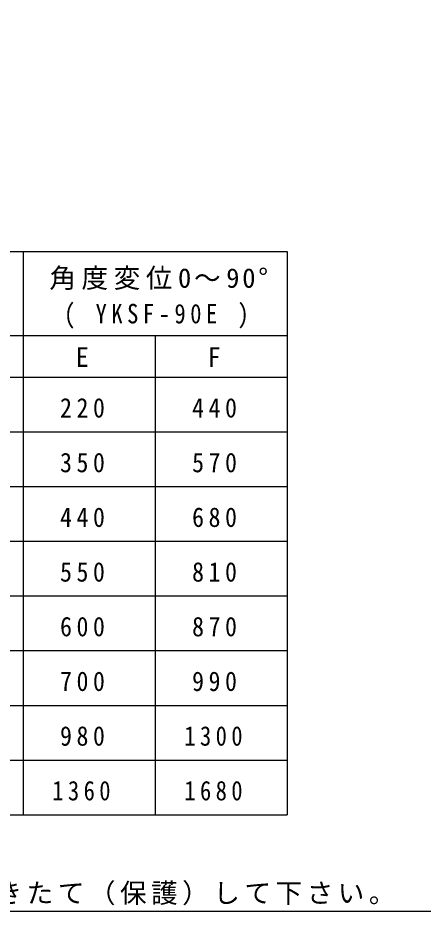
# Model space of a CAD drawing. Units: millimetres on the paper, with parts at other scales. Extents: x -140 to 140, y -97 to 99.
# Drawn here: x 25 to 69.5, y -96.9 to 1.1 of the extents above; entities that cross this region are included whole.
import ezdxf
from ezdxf.enums import TextEntityAlignment as Align

# ---------------------------------------------------------------- set-up
doc = ezdxf.new("R2010")
doc.units = ezdxf.units.MM
doc.layers.add('0-0_図面枠', color=7, linetype='Continuous')
doc.layers.add('1-2', color=7, linetype='Continuous')
doc.styles.add('ＭＳ ゴシック', font='')
doc.styles.get('ＭＳ ゴシック').set_extended_font_data('MS Gothic')

msp = doc.modelspace()

# ---------------------------------------------------------------- linework, layer by layer
at = {"layer": '0-0_図面枠', "color": 5}
msp.add_lwpolyline([(-139.949, 99.1), (-139.949, -96.9), (140.051, -96.9), (140.051, 99.1)], dxfattribs=at)
at = {"layer": '1-2', "color": 5}
for p, q in [((-104.962, -24.524), (54.56, -24.524)), ((25.56, -24.524), (25.56, -86.324)), ((54.56, -24.524), (54.56, -86.324)), ((54.56, -33.784), (-32.44, -33.784)), ((40.06, -33.784), (40.06, -86.324)), ((-104.962, -38.324), (54.56, -38.324)), ((-104.962, -44.324), (54.56, -44.324)), ((-104.962, -50.324), (54.56, -50.324)), ((-104.962, -56.324), (54.56, -56.324)), ((-104.962, -62.324), (54.56, -62.324)), ((-104.962, -68.324), (54.56, -68.324)), ((-104.962, -74.324), (54.56, -74.324)), ((-104.962, -80.324), (54.56, -80.324)), ((-104.962, -86.324), (54.56, -86.324))]:
    msp.add_line(p, q, dxfattribs=at)

# ---------------------------------------------------------------- texts
at = {"layer": '1-2', "style": 'ＭＳ ゴシック'}
for s, p in [('E', (31.329, -37.831)), ('F', (45.829, -37.831))]:
    msp.add_text(s, height=2.14, dxfattribs=at).set_placement(p, align=Align.BOTTOM_LEFT)
at = {"layer": '1-2', "char_height": 2.14, "attachment_point": 7, "style": 'ＭＳ ゴシック'}
for s, insert in [('\\T1.21;角度変位0～90°', (28.448, -28.759)), ('\\T1.4;\\W0.85;(\\~YKSF-90E\\~)', (30.057, -32.991)), ('\\T1.38;\\W0.9;220', (29.621, -42.784)), ('\\T1.38;\\W0.9;440', (44.121, -42.784)), ('\\T1.38;\\W0.9;350', (29.621, -48.784)), ('\\T1.38;\\W0.9;570', (44.121, -48.784)), ('\\T1.38;\\W0.9;440', (29.621, -54.784)), ('\\T1.38;\\W0.9;680', (44.121, -54.784)), ('\\T1.38;\\W0.9;550', (29.621, -60.784)), ('\\T1.38;\\W0.9;810', (44.121, -60.784)), ('\\T1.38;\\W0.9;600', (29.621, -66.784)), ('\\T1.38;\\W0.9;870', (44.121, -66.784)), ('\\T1.38;\\W0.9;700', (29.621, -72.784)), ('\\T1.38;\\W0.9;990', (44.121, -72.784)), ('\\T1.38;\\W0.9;980', (29.621, -78.784)), ('\\T1.39;\\W0.85;1300', (43.268, -78.784)), ('\\T1.39;\\W0.85;1360', (28.768, -84.784)), ('\\T1.39;\\W0.85;1680', (43.268, -84.784)), ('\\T1.17;※自在部分は薄肉の為、コンクリート等で巻きたて（保護）して下さい。', (-45.756, -96.261))]:
    msp.add_mtext(s, dxfattribs=dict(at, insert=insert))

doc.saveas('drawing.dxf')
